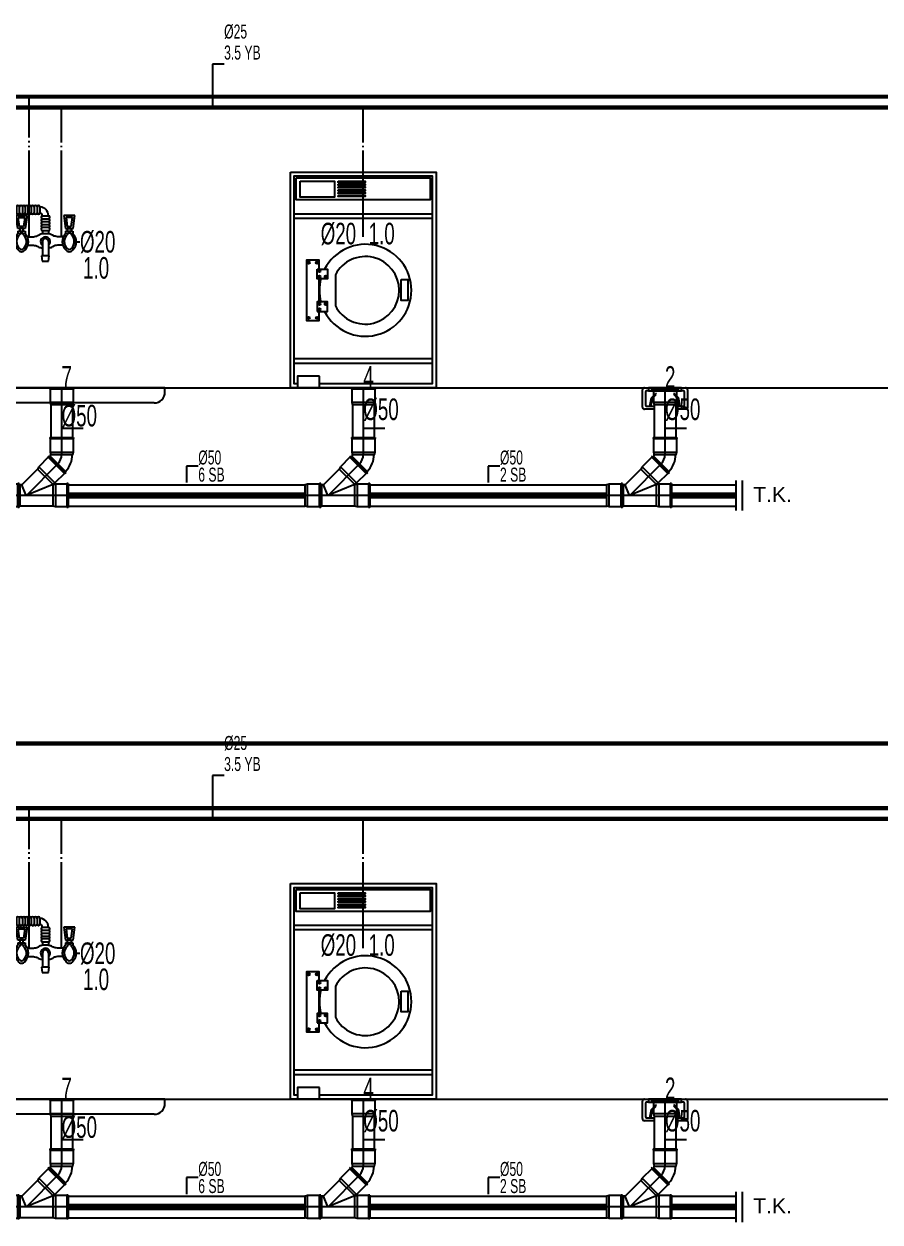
# Model space of a CAD drawing. Header units: centimetres. Extents: x -13133 to 30552, y -2 to 4552.
# Drawn here: x 18543 to 18940, y 613 to 1169 of the extents above; entities that cross this region are included whole.
import ezdxf
from ezdxf.enums import TextEntityAlignment as Align

# ---------------------------------------------------------------- set-up
doc = ezdxf.new("R2010")
doc.units = ezdxf.units.CM
for name, pattern in [('BASMA HATTI', [31, 25, -6]), ('PIS', [38, 30, -8]), ('SICAK', [4.6, 4, -0.15, 0.075, -0.15, 0.075, -0.15]), ('SOGUK', [4.375, 4, -0.15, 0.075, -0.15])]:
    doc.linetypes.add(name, pattern=pattern)
for name, color, linetype in [('MTY-PIS-SU-BORUSU', 6, 'PIS'), ('MTY-PISSU-CAP', 211, 'CONTINUOUS'), ('MTY-PVC', 43, 'CONTINUOUS'), ('MTY-SICAKSU-BORU', 1, 'BASMA HATTI'), ('MTY-SOGUKSU-BORU', 5, 'CONTINUOUS'), ('MTY-TEFRIS', 15, 'CONTINUOUS'), ('MTY-TEMIZSU-CAP', 101, 'CONTINUOUS'), ('MTY-YUK-BIRIMI', 7, 'CONTINUOUS'), ('ROTAS-PIS-SU-BORUSU', 6, 'PIS'), ('ROTAS-PISSU-CAP', 211, 'CONTINUOUS'), ('ROTAS-PVC', 43, 'CONTINUOUS'), ('ROTAS-SEMA', 8, 'CONTINUOUS'), ('ROTAS-SICAKSU-BORU', 1, 'BASMA HATTI'), ('ROTAS-SOGUKSU-BORU', 5, 'CONTINUOUS'), ('ROTAS-TEFRIS', 15, 'CONTINUOUS')]:
    doc.layers.add(name, color=color, linetype=linetype)
doc.styles.add('CAP', font='wturkce.SHX', dxfattribs={"width": 0.65})
doc.styles.add('MTY_CAP', font='wturkce.SHX', dxfattribs={"width": 0.65, "height": 20})
doc.styles.add('ROTAS', font='arial.ttf')
doc.linetypes.add('PİS SU', pattern='A,6,-0.4,[")",Standard,S=1,R=0,X=-0.1,Y=-0.375],-0.2', length=6.6)

# ---------------------------------------------------------------- blocks, each defined once
blk = doc.blocks.new('DUS TEKNESI1 KOLON')
at = {"layer": 'MTY-SICAKSU-BORU', "linetype": 'SICAK', "ltscale": 10}
blk.add_line((-15, 70), (-15, 135), dxfattribs=at)
at = {"layer": 'MTY-SOGUKSU-BORU', "linetype": 'SOGUK', "ltscale": 10}
blk.add_line((0, 70), (0, 130), dxfattribs=at)
at = {"layer": 'MTY-TEFRIS', "color": 2}
for p, q in [((-51.58, 94.87), (-53.27, 92.91)), ((-51.58, 94.87), (-49.95, 92.91)), ((-53.27, 92.91), (-61.88, 92.91)), ((-56.78, 91.53), (-56.78, 82.44)), ((-53.11, 91.53), (-53.11, 82.44)), ((-41.27, 92.91), (-49.95, 92.91)), ((-49.61, 91.53), (-49.61, 82.44)), ((-46.03, 91.53), (-46.03, 82.44))]:
    blk.add_line(p, q, dxfattribs=at)
at = {"layer": 'MTY-TEFRIS', "color": 4}
for p, q in [((-31.45, 83.41), (-20.92, 83.41)), ((-20.92, 83.87), (-20.92, 81.14)), ((-20.92, 83.41), (-20.92, 81.6)), ((-19.56, 81.14), (-19.56, 83.87)), ((-18.2, 83.87), (-18.2, 81.14)), ((-16.84, 83.87), (-16.84, 81.14)), ((-16.84, 83.87), (-16.84, 81.14)), ((-15.47, 81.14), (-15.47, 83.87)), ((-14.11, 83.87), (-14.11, 81.14)), ((-12.75, 83.87), (-12.75, 81.14)), ((-11.39, 83.87), (-11.39, 81.14)), ((-10.03, 83.87), (-10.03, 81.14)), ((-36.4, 78.22), (-35.78, 80.22)), ((-36.4, 78.22), (-27.55, 78.22)), ((-27.55, 78.22), (-27.99, 79.88)), ((-26.68, 81.6), (-20.92, 81.6)), ((-21.16, 79.85), (-16, 79.85)), ((-20.3, 73.82), (-21.16, 79.85)), ((-19.51, 74.73), (-20.11, 78.94)), ((-20.11, 78.94), (-17.05, 78.94)), ((-17.05, 78.94), (-17.65, 74.73)), ((-16, 79.85), (-16.86, 73.82)), ((-8.86, 79.78), (-8.86, 79.74)), ((-8.86, 79.74), (-6.14, 79.74)), ((-8.86, 78.38), (-6.14, 78.38)), ((-6.14, 79.78), (-6.14, 79.74)), ((6.16, 79.85), (1, 79.85)), ((1, 79.85), (1.86, 73.82)), ((2.05, 78.94), (2.65, 74.73)), ((5.11, 78.94), (2.05, 78.94)), ((4.51, 74.73), (5.11, 78.94)), ((5.3, 73.82), (6.16, 79.85)), ((-16.86, 73.82), (-20.3, 73.82)), ((-20.28, 72.58), (-20.28, 71.43)), ((-20.28, 72.58), (-16.88, 72.58)), ((-17.65, 74.73), (-19.51, 74.73)), ((-19.42, 73.82), (-19.42, 72.58)), ((-17.76, 72.58), (-17.76, 73.82)), ((-16.88, 72.58), (-16.88, 71.43)), ((-8.86, 77.02), (-6.14, 77.02)), ((-8.86, 75.66), (-6.14, 75.66)), ((-6.14, 74.3), (-8.86, 74.3)), ((-8.86, 72.93), (-8.86, 71.34)), ((-8.86, 72.93), (-6.14, 72.93)), ((-6.14, 72.93), (-6.14, 71.34)), ((1.86, 73.82), (5.3, 73.82)), ((1.88, 72.58), (1.88, 71.43)), ((1.88, 72.58), (5.28, 72.58)), ((2.65, 74.73), (4.51, 74.73)), ((2.76, 72.58), (2.76, 73.82)), ((4.42, 73.82), (4.42, 72.58)), ((5.28, 72.58), (5.28, 71.43)), ((-19.37, 71.67), (-19.37, 71.03)), ((-19.37, 71.67), (-17.78, 71.67)), ((-17.78, 71.67), (-17.78, 71.03)), ((-8.85, 67.86), (-8.85, 61.24)), ((-6.15, 67.86), (-6.15, 61.24)), ((2.78, 71.67), (2.78, 71.03)), ((4.37, 71.67), (2.78, 71.67)), ((4.37, 71.67), (4.37, 71.03)), ((-5.71, 61.24), (-9.32, 61.24)), ((-9.32, 61.24), (-8.96, 58.68)), ((-6.08, 58.68), (-5.71, 61.24)), ((-8.96, 58.68), (-6.08, 58.68)), ((47.97, 0), (-61.88, 0)), ((-61.88, -2.05), (-61.88, 0)), ((47.98, -2.03), (47.97, 0)), ((42.98, -7.04), (-56.88, -7.04))]:
    blk.add_line(p, q, dxfattribs=at)
at = {"layer": 'MTY-TEFRIS', "color": 2}
for points in [[(-41.27, 94.87), (-61.88, 94.87), (-61.88, 80.85), (-41.27, 80.85)], [(-42.93, 91.53), (-60.5, 91.53), (-60.5, 82.44), (-42.93, 82.44)]]:
    blk.add_lwpolyline(points, close=True, dxfattribs=at)
at = {"layer": 'MTY-TEFRIS', "color": 4}
blk.add_lwpolyline([(-28.55, 78.22), (-28.55, 77.65), (-35.4, 77.65), (-35.4, 78.22)], dxfattribs=at)
for points in [[(-15.94, 70.15, 0.052672), (-14.15, 69.96, 0.063671)], [(-14.15, 69.96, 0.063671), (-12, 70.23, 0.076686), (-10.34, 70.95, 0.001385), (-10.32, 70.96, 0.146881)], [(-4.68, 70.96, 0.029659), (-5.35, 71.18, 0.063671), (-7.5, 71.45, 0.063671), (-9.65, 71.18, 0.029659), (-10.32, 70.96, 0.001385)], [(-0.85, 69.96, -0.063671), (-3, 70.23, -0.076686), (-4.66, 70.95, -0.001385), (-4.68, 70.96, -0.146881)], [(-3.67, 70.45, 0.001385), (-3.69, 70.46, 0.076686)], [(0.94, 70.15, -0.052672), (-0.85, 69.96, -0.063671)], [(-15.62, 66.05, -0.043271), (-14.15, 66.18, -0.063671)], [(-14.15, 66.18, -0.063671), (-12, 65.91, -0.029659), (-11.33, 65.69, -0.001385)], [(-11.33, 65.69, 0.001385), (-11.31, 65.68, 0.076686), (-9.65, 64.96, 0.02385), (-8.85, 64.8, 0.063671)], [(-6.15, 64.8, 0.02385), (-5.35, 64.96, 0.076686), (-3.69, 65.68, 0.001385), (-3.67, 65.69, 0.146881)], [(-0.85, 66.18, 0.063671), (-3, 65.91, 0.029659), (-3.67, 65.69, 0.001385)], [(0.62, 66.05, 0.043271), (-0.85, 66.18, 0.063671)]]:
    blk.add_lwpolyline(points, format="xyb", dxfattribs=at)
for centre, radius, start, end in [((-31.45, 78.88), 4.54, 90, 162.7206), ((-20.24, 83.87), 0.68, 0, 180), ((-18.88, 83.87), 0.68, 0, 180), ((-17.52, 83.87), 0.68, 0, 180), ((-16.16, 83.87), 0.68, 0, 180), ((-14.79, 83.87), 0.68, 0, 180), ((-13.43, 83.87), 0.68, 0, 180), ((-12.07, 83.87), 0.68, 0, 180), ((-10.71, 83.87), 0.68, 0, 180), ((-10.22, 79.78), 4.08, 0, 87.3462), ((-26.68, 80.24), 1.36, 90, 195.0303), ((-20.24, 81.14), 0.68, 180, 0), ((-18.88, 81.14), 0.68, 180, 0), ((-17.52, 81.14), 0.68, 180, 0), ((-16.16, 81.14), 0.68, 180, 0), ((-14.79, 81.14), 0.68, 180, 0), ((-13.43, 81.14), 0.68, 180, 0), ((-12.07, 81.14), 0.68, 180, 0), ((-10.71, 81.14), 0.68, 180, 0), ((-10.22, 79.78), 1.36, 0, 82.021), ((-8.86, 79.06), 0.68, 90, 270), ((-8.86, 77.7), 0.68, 90, 270), ((-6.14, 79.06), 0.68, 270, 90), ((-6.14, 77.7), 0.68, 270, 90), ((-8.86, 76.34), 0.68, 90, 270), ((-8.86, 74.98), 0.68, 90, 270), ((-8.86, 73.62), 0.68, 90, 270), ((-6.14, 76.34), 0.68, 270, 90), ((-6.14, 74.98), 0.68, 270, 90), ((-6.14, 73.62), 0.68, 270, 90), ((-16.57, 67.73), 5.24, 135.0502, 225.8295), ((-16.57, 67.73), 4.33, 130.2754, 225.8295), ((-20.58, 67.73), 4.33, 314.1705, 49.7246), ((-20.58, 67.73), 5.24, 314.1705, 44.9498), ((-7.5, 67.73), 2.25, 311.5146, 228.4854), ((-7.5, 67.86), 1.35, 0, 180), ((5.58, 67.73), 5.24, 135.0502, 225.8295), ((5.58, 67.73), 4.33, 130.2754, 225.8295), ((1.57, 67.73), 4.33, 314.1705, 49.7246), ((1.57, 67.73), 5.24, 314.1705, 44.9498), ((-18.58, 64.97), 1.92, 211.207, 328.793), ((-18.58, 65.45), 1.3, 218.9607, 321.6991), ((3.58, 64.97), 1.92, 211.207, 328.793), ((3.58, 65.45), 1.3, 218.3009, 321.0393), ((-56.88, -2.04), 5, 180.1063, 270), ((42.98, -2.04), 5, 270, 0.1063)]:
    blk.add_arc(centre, radius, start, end, dxfattribs=at)
at = {"layer": 'MTY-TEMIZSU-CAP'}
for p, q in [((-21.81, 67.69), (-24.34, 67.69)), ((6.81, 67.69), (8.53, 67.69))]:
    blk.add_line(p, q, dxfattribs=at)
at = {"layer": 'MTY-PISSU-CAP', "lineweight": -3, "ltscale": 100, "style": 'CAP', "width": 0.65}
blk.add_attdef('PSCP', text='', height=10, dxfattribs=at).set_placement((0, -12.95), align=Align.MIDDLE_LEFT)
at = {"layer": 'MTY-TEMIZSU-CAP', "color": 101, "style": 'CAP', "width": 0.65}
blk.add_attdef('SCCP', text='', height=10, dxfattribs=at).set_placement((-24.34, 67.69), align=Align.MIDDLE_RIGHT)
blk.add_attdef('SOCP', text='', height=10, dxfattribs=at).set_placement((8.53, 67.69), align=Align.MIDDLE_LEFT)
at = {"layer": 'MTY-YUK-BIRIMI', "color": 101, "style": 'CAP', "width": 0.65}
blk.add_attdef('SC', text='', height=10, dxfattribs=at).set_placement((-27.65, 55.76), align=Align.MIDDLE_RIGHT)
blk.add_attdef('SO', text='', height=10, dxfattribs=at).set_placement((16, 50.59), align=Align.CENTER)
at = {"layer": 'MTY-YUK-BIRIMI', "color": 211, "lineweight": -3, "ltscale": 100, "style": 'CAP', "width": 0.65}
blk.add_attdef('PS', text='', height=10, dxfattribs=at).set_placement((-0.06, 5), align=Align.MIDDLE_LEFT)
blk = doc.blocks.new('PVC CATAL SAG')
at = {"layer": 'MTY-PIS-SU-BORUSU', "linetype": 'PİS SU', "ltscale": 5}
for p, q in [((0, 0), (0, -23.03)), ((0, -23.03), (0, -31.02)), ((-1.76, -35.26), (-16.12, -49.85)), ((3, -50), (-27, -50))]:
    blk.add_line(p, q, dxfattribs=at)
blk.add_arc((-6, -31.02), 6, 315, 0, dxfattribs=at)
at = {"layer": 'MTY-PISSU-CAP', "lineweight": -3, "ltscale": 100}
for p, q in [((0, -15.84), (0, -25.84)), ((10, -18.89), (0, -18.89))]:
    blk.add_line(p, q, dxfattribs=at)
at = {"layer": 'MTY-PVC', "color": 43}
for p, q in [((-5.5, 0), (-5.5, -0.6)), ((5.5, 0), (-5.5, 0)), ((-5.3, -0.6), (-5.5, -0.6)), ((5.3, -0.6), (-5.3, -0.6)), ((-5.3, -0.6), (-5.3, -6.85)), ((5.5, -0.6), (5.3, -0.6)), ((5.3, -0.6), (5.3, -6.85)), ((5.5, 0), (5.5, -0.6)), ((5.3, -6.85), (-5.3, -6.85)), ((-5.3, -6.85), (-5, -7.99)), ((5, -7.99), (-5, -7.99)), ((-5, -7.99), (-5, -22.87)), ((5.3, -6.85), (5, -7.99)), ((5, -7.99), (5, -22.87)), ((-5.5, -23.03), (-5.5, -23.63)), ((-5.5, -23.03), (-4.97, -23.03)), ((-5.5, -23.63), (-5.3, -23.63)), ((-5.3, -23.63), (5.3, -23.63)), ((-5.3, -23.63), (-5.3, -29.88)), ((-5, -23.03), (5.03, -23.03)), ((5.03, -23.03), (5.5, -23.03)), ((5.3, -23.63), (5.5, -23.63)), ((5.3, -23.63), (5.3, -29.88)), ((5.5, -23.03), (5.5, -23.63)), ((-6.17, -32.27), (-10.59, -36.69)), ((-5.88, -31.7), (-6.31, -32.13)), ((-5.88, -31.7), (-6.31, -32.13)), ((-6.31, -32.13), (-6.17, -32.27)), ((-6.31, -32.13), (-6.17, -32.27)), ((-6.17, -32.27), (1.33, -39.76)), ((-5.88, -31.7), (-5.58, -32.01)), ((-5.88, -31.7), (-5.58, -32.01)), ((-5.29, -31.73), (-5.58, -32.01)), ((-5.58, -32.01), (1.54, -39.13)), ((-5.3, -29.88), (5.3, -29.88)), ((-5.3, -29.88), (-5, -31.02)), ((-5.29, -31.73), (1.78, -38.8)), ((-5, -31.02), (5, -31.02)), ((5.3, -29.88), (5, -31.02)), ((-11.15, -37.73), (-18.46, -45)), ((-10.59, -36.69), (-11.15, -37.73)), ((-11.15, -37.73), (-4.14, -44.75)), ((-10.59, -36.69), (-3.09, -44.18)), ((1.78, -38.8), (1.5, -39.08)), ((-3.09, -44.18), (-4.14, -44.75)), ((1.33, -39.76), (-3.09, -44.18)), ((1.33, -39.76), (1.47, -39.9)), ((1.33, -39.76), (1.47, -39.9)), ((1.89, -39.48), (1.47, -39.9)), ((1.89, -39.48), (1.47, -39.9)), ((1.5, -39.08), (1.89, -39.48)), ((1.5, -39.08), (1.89, -39.48)), ((-25.86, -44.7), (-27, -45)), ((-27, -55), (-27, -45)), ((-25.86, -55.3), (-25.86, -44.7)), ((-20.33, -44.7), (-25.86, -44.7)), ((-19.73, -44.5), (-20.33, -44.5)), ((-20.33, -44.7), (-20.33, -44.5)), ((-20.33, -55.3), (-20.33, -44.7)), ((-19.73, -45), (-19.73, -44.5)), ((-19.73, -55), (-19.73, -45)), ((-19.33, -45), (-19.73, -45)), ((-18.46, -45), (-19.33, -45)), ((-19.33, -45), (-19.33, -55)), ((-19.33, -45), (-19.33, -55)), ((-19.33, -55), (-19.33, -45)), ((-19.33, -45), (-19.33, -55)), ((-16.5, -50), (-18.46, -45)), ((-4.43, -45), (-16.5, -50)), ((-4.14, -44.75), (-4.43, -45)), ((-4.02, -45), (-4.42, -45)), ((-2.88, -44.7), (-4.02, -45)), ((-4.02, -45), (-4.02, -55)), ((2.4, -44.7), (-2.88, -44.7)), ((-2.88, -44.7), (-2.88, -55.3)), ((3, -44.5), (2.4, -44.5)), ((2.4, -44.5), (2.4, -44.7)), ((2.4, -44.7), (2.4, -55.3)), ((3, -44.5), (3, -45)), ((3, -45), (3, -55)), ((-25.86, -55.3), (-27, -55)), ((-20.33, -55.3), (-25.86, -55.3)), ((-20.33, -55.5), (-20.33, -55.3)), ((-19.73, -55.5), (-20.33, -55.5)), ((-19.73, -55.5), (-19.73, -55)), ((-19.33, -55), (-19.73, -55)), ((-4.02, -55), (-19.33, -55)), ((-2.88, -55.3), (-4.02, -55)), ((2.4, -55.3), (-2.88, -55.3)), ((2.4, -55.3), (2.4, -55.5)), ((3, -55.5), (2.4, -55.5)), ((3, -55), (3, -55.5))]:
    blk.add_line(p, q, dxfattribs=at)
for radius in [1, 11]:
    blk.add_arc((-6, -31.02), radius, 315, 0, dxfattribs=at)
blk = doc.blocks.new('CAMASIR MAKINASI1 KOLON')
at = {"layer": 'MTY-SOGUKSU-BORU', "linetype": 'SOGUK', "ltscale": 10}
blk.add_line((0, 70), (0, 130), dxfattribs=at)
at = {"layer": 'MTY-TEFRIS', "color": 4}
for p, q in [((-32, 80.72), (32.03, 80.72)), ((-32, 78.63), (32.03, 78.63)), ((-32, 13.53), (32.03, 13.53)), ((-32, 11.44), (32.03, 11.44))]:
    blk.add_line(p, q, dxfattribs=at)
at = {"layer": 'MTY-TEFRIS', "color": 2}
blk.add_line((-12.92, 52.39), (-12.92, 37.98), dxfattribs=at)
at = {"layer": 'MTY-TEFRIS', "color": 4}
for points in [[(-33.8, 100), (33.82, 100), (33.82, 0), (-33.8, 0)], [(-20.25, 5.42), (-30.46, 5.42), (-30.46, 0), (-20.25, 0)]]:
    blk.add_lwpolyline(points, close=True, dxfattribs=at)
blk.add_lwpolyline([(-30.46, 1.8), (-32, 1.8), (-32, 98.2), (32.03, 98.2), (32.03, 1.8), (-20.25, 1.8)], dxfattribs=at)
at = {"layer": 'MTY-TEFRIS', "color": 2}
for points in [[(-31.18, 97.28), (30.98, 97.28), (30.98, 87.1), (-31.18, 87.1)], [(-29.3, 95.74), (-13.37, 95.74), (-13.37, 88.32), (-29.3, 88.32)], [(-11.6, 95.74), (0.94, 95.74), (0.94, 95.26), (-11.6, 95.26)], [(-11.6, 94.44), (0.94, 94.44), (0.94, 93.96), (-11.6, 93.96)], [(-11.6, 93.13), (0.94, 93.13), (0.94, 92.66), (-11.6, 92.66)], [(-11.6, 91.83), (0.94, 91.83), (0.94, 91.35), (-11.6, 91.35)], [(-11.6, 90.52), (0.94, 90.52), (0.94, 90.05), (-11.6, 90.05)], [(-11.6, 89.22), (0.94, 89.22), (0.94, 88.74), (-11.6, 88.74)], [(-21.39, 54.99), (-16.54, 54.99), (-16.54, 50.56), (-21.39, 50.56)], [(17.6, 50.13), (20.64, 50.13), (20.64, 40.43), (17.6, 40.43)], [(-21.39, 35.37), (-16.54, 35.37), (-16.54, 39.8), (-21.39, 39.8)]]:
    blk.add_lwpolyline(points, close=True, dxfattribs=at)
for points in [[(-20.43, 54.99), (-20.43, 59.12), (-26.42, 59.12), (-26.42, 31.22), (-20.43, 31.22), (-20.43, 35.37)], [(-20.43, 39.8), (-20.43, 50.56)]]:
    blk.add_lwpolyline(points, dxfattribs=at)
for centre in [(-25.37, 57.94), (-21.45, 57.94), (-20.37, 54.06), (-20.37, 51.48), (-17.4, 51.48), (-20.37, 38.88), (-17.4, 38.88), (-20.37, 36.3), (-25.37, 32.42), (-21.45, 32.42)]:
    blk.add_circle(centre, 0.522, dxfattribs=at)
for radius, start, end in [(21.33, 207.3772, 152.6228), (15.67, 207.3772, 152.6228), (21.33, 165.3815, 194.6185)]:
    blk.add_arc((0.99, 45.18), radius, start, end, dxfattribs=at)
at = {"layer": 'MTY-PISSU-CAP', "lineweight": -3, "ltscale": 100, "style": 'CAP', "width": 0.65}
blk.add_attdef('PSCP', text='', height=10, dxfattribs=at).set_placement((0.01, -10), align=Align.MIDDLE_LEFT)
at = {"layer": 'MTY-TEMIZSU-CAP', "color": 101, "style": 'CAP', "width": 0.65}
blk.add_attdef('SOCP', text='', height=10, dxfattribs=at).set_placement((-3.34, 71.49), align=Align.MIDDLE_RIGHT)
at = {"layer": 'MTY-YUK-BIRIMI', "color": 101, "style": 'CAP', "width": 0.65}
blk.add_attdef('SO', text='', height=10, dxfattribs=at).set_placement((2.5, 71.49), align=Align.MIDDLE_LEFT)
at = {"layer": 'MTY-YUK-BIRIMI', "color": 211, "lineweight": -3, "ltscale": 100, "style": 'CAP', "width": 0.65}
blk.add_attdef('PS', text='', height=10, dxfattribs=at).set_placement((0.01, 5), align=Align.MIDDLE_LEFT)
blk = doc.blocks.new('YER SUZGECI DN501 KOLON')
at = {"layer": 'MTY-TEFRIS', "color": 2}
for p, q in [((-9.5, 0), (-7.7, 0)), ((-7.7, 0), (-7.7, -1.4)), ((7.7, 0), (-7.7, 0)), ((-7.7, 0), (-7.7, -1.4)), ((-4.9, 0), (-6.3, 0)), ((-6.3, 0), (-6.3, -1.4)), ((-4.9, -1.12), (-6.02, 0)), ((-4.9, -0.37), (-5.27, 0)), ((-4.9, -0.13), (-5.03, 0)), ((-4.9, -1.4), (-4.9, 0)), ((-2.1, 0), (-3.5, 0)), ((-3.5, 0), (-3.5, -1.4)), ((-2.1, -1.12), (-3.22, 0)), ((-2.1, -0.37), (-2.47, 0)), ((-2.1, -0.13), (-2.23, 0)), ((-2.1, -1.4), (-2.1, 0)), ((0.7, 0), (-0.7, 0)), ((-0.7, 0), (-0.7, -1.4)), ((0.7, -1.36), (-0.66, 0)), ((0.7, -1.12), (-0.42, 0)), ((0.7, -0.62), (0.08, 0)), ((0.7, -0.37), (0.33, 0)), ((0.7, -0.13), (0.57, 0)), ((0.7, -1.4), (0.7, 0)), ((3.5, 0), (2.1, 0)), ((2.1, 0), (2.1, -1.4)), ((3.5, -1.36), (2.14, 0)), ((3.5, -1.12), (2.38, 0)), ((3.5, -0.62), (2.88, 0)), ((3.5, -0.37), (3.13, 0)), ((3.5, -0.13), (3.37, 0)), ((3.5, -1.4), (3.5, 0)), ((6.3, 0), (4.9, 0)), ((4.9, 0), (4.9, -1.4)), ((6.3, -1.36), (4.94, 0)), ((6.3, -1.12), (5.18, 0)), ((6.3, -0.62), (5.68, 0)), ((6.3, -0.37), (5.93, 0)), ((6.3, -0.13), (6.17, 0)), ((6.3, -1.4), (6.3, 0)), ((7.7, -1.4), (7.7, 0)), ((7.7, 0), (9.5, 0)), ((7.7, -1.4), (7.7, 0)), ((-10.5, -9), (-10.5, -1)), ((-9.1, -1.9), (-9.1, -8.1)), ((-7.7, -1.4), (-8.6, -1.4)), ((-7.7, -1.4), (7.7, -1.4)), ((-7.08, -8.6), (-6.3, -4.75)), ((-6.57, -8.6), (-5.84, -5)), ((-6.04, -5.96), (-6.46, -5.54)), ((-6.01, -5.81), (-6.43, -5.39)), ((-5.98, -5.67), (-6.4, -5.24)), ((-5.95, -5.52), (-6.37, -5.09)), ((-5.92, -5.37), (-6.34, -4.95)), ((-5.89, -5.22), (-6.31, -4.8)), ((-5.11, -1.4), (-6.3, -0.21)), ((-5.36, -1.4), (-6.3, -0.46)), ((-5.61, -1.4), (-6.3, -0.71)), ((-5.85, -1.4), (-6.3, -0.95)), ((-6.1, -1.4), (-6.3, -1.2)), ((-6.3, -1.4), (-4.9, -1.4)), ((-6.3, -4.75), (-4.25, -2.7)), ((-4.9, -1.36), (-6.26, 0)), ((-5.86, -5.08), (-6.24, -4.69)), ((-5.8, -4.96), (-6.16, -4.6)), ((-5.71, -4.87), (-6.07, -4.52)), ((-5.62, -4.78), (-5.98, -4.43)), ((-5.54, -4.69), (-5.89, -4.34)), ((-5.84, -5), (-4.04, -3.2)), ((-5.45, -4.6), (-5.8, -4.25)), ((-4.9, -0.87), (-5.77, 0)), ((-5.36, -4.52), (-5.71, -4.16)), ((-5.27, -4.43), (-5.62, -4.07)), ((-5.18, -4.34), (-5.54, -3.99)), ((-4.9, -0.62), (-5.52, 0)), ((-5.09, -4.25), (-5.45, -3.9)), ((-5.01, -4.16), (-5.36, -3.81)), ((-4.92, -4.07), (-5.27, -3.72)), ((-4.83, -3.99), (-5.18, -3.63)), ((-4.74, -3.9), (-5.09, -3.54)), ((-4.65, -3.81), (-5.01, -3.46)), ((-4.56, -3.72), (-4.92, -3.37)), ((-4.48, -3.63), (-4.83, -3.28)), ((-4.39, -3.54), (-4.74, -3.19)), ((-4.3, -3.46), (-4.65, -3.1)), ((-4.21, -3.37), (-4.56, -3.01)), ((-4.12, -3.28), (-4.48, -2.93)), ((-4.04, -3.18), (-4.39, -2.84)), ((-4.04, -3), (-4.3, -2.75)), ((-4.04, -2.7), (-4.25, -2.7)), ((-4.04, -2.83), (-4.17, -2.7)), ((-2.31, -1.4), (-3.5, -0.21)), ((-2.56, -1.4), (-3.5, -0.46)), ((-2.81, -1.4), (-3.5, -0.71)), ((-3.05, -1.4), (-3.5, -0.95)), ((-3.3, -1.4), (-3.5, -1.2)), ((-3.5, -1.4), (-2.1, -1.4)), ((-2.1, -1.36), (-3.46, 0)), ((-2.1, -0.87), (-2.97, 0)), ((-2.1, -0.62), (-2.72, 0)), ((0.49, -1.4), (-0.7, -0.21)), ((0.24, -1.4), (-0.7, -0.46)), ((-0.01, -1.4), (-0.7, -0.71)), ((-0.25, -1.4), (-0.7, -0.95)), ((-0.5, -1.4), (-0.7, -1.2)), ((-0.7, -1.4), (0.7, -1.4)), ((0.7, -0.87), (-0.17, 0)), ((3.29, -1.4), (2.1, -0.21)), ((3.04, -1.4), (2.1, -0.46)), ((2.79, -1.4), (2.1, -0.71)), ((2.55, -1.4), (2.1, -0.95)), ((2.3, -1.4), (2.1, -1.2)), ((2.1, -1.4), (3.5, -1.4)), ((3.5, -0.87), (2.63, 0)), ((4.25, -2.7), (4.05, -2.7)), ((4.05, -3.2), (4.05, -3.2)), ((5.85, -5), (4.05, -3.2)), ((6.33, -4.9), (4.14, -2.7)), ((6.31, -4.75), (4.25, -2.7)), ((6.09, -1.4), (4.9, -0.21)), ((5.84, -1.4), (4.9, -0.46)), ((5.59, -1.4), (4.9, -0.71)), ((5.35, -1.4), (4.9, -0.95)), ((5.1, -1.4), (4.9, -1.2)), ((4.9, -1.4), (6.3, -1.4)), ((6.38, -5.12), (5.3, -4.04)), ((6.42, -5.34), (5.3, -4.21)), ((6.47, -5.56), (5.3, -4.39)), ((6.3, -0.87), (5.43, 0)), ((6.57, -8.6), (5.85, -5)), ((6.51, -5.78), (5.87, -5.14)), ((6.56, -6), (5.92, -5.37)), ((7.08, -8.6), (6.31, -4.75)), ((8.6, -1.4), (7.7, -1.4)), ((9.1, -8.1), (9.1, -1.9)), ((10.5, -1), (10.5, -9.5)), ((-5.3, -10), (-9.5, -10)), ((-8.6, -8.6), (-5.3, -8.6)), ((-6.93, -8.6), (-7.06, -8.48)), ((-7.03, -8.35), (-6.52, -8.35)), ((-6.76, -8.6), (-7.01, -8.35)), ((-6.58, -8.6), (-6.83, -8.35)), ((-6.54, -8.46), (-6.65, -8.35)), ((-6.59, -6.29), (-6.61, -6.27)), ((-6.61, -6.29), (-6.1, -6.29)), ((-6.41, -6.29), (-6.58, -6.12)), ((-6.24, -6.29), (-6.55, -5.98)), ((-6.1, -6.25), (-6.52, -5.83)), ((-6.07, -6.11), (-6.49, -5.68)), ((5.3, -8.6), (8.6, -8.6)), ((10, -10), (5.3, -10)), ((6.6, -6.23), (5.96, -5.59)), ((6.49, -6.29), (6.01, -5.81)), ((6.31, -6.29), (6.05, -6.03)), ((6.14, -6.29), (6.1, -6.25)), ((6.62, -6.29), (6.11, -6.29)), ((7.03, -8.35), (6.52, -8.35)), ((6.68, -8.6), (6.55, -8.47)), ((6.86, -8.6), (6.61, -8.35)), ((7.03, -8.6), (6.78, -8.35)), ((7.05, -8.44), (6.96, -8.35))]:
    blk.add_line(p, q, dxfattribs=at)
for centre, radius, start, end in [((-9.5, -1), 1, 90, 180), ((-8.6, -1.9), 0.5, 90, 180), ((8.6, -1.9), 0.5, 0, 90), ((9.5, -1), 1, 0, 90), ((-9.5, -9), 1, 180, 270), ((-8.6, -8.1), 0.5, 180, 270), ((8.6, -8.1), 0.5, 270, 0), ((10, -9.5), 0.5, 270, 0)]:
    blk.add_arc(centre, radius, start, end, dxfattribs=at)
at = {"layer": 'MTY-PISSU-CAP', "lineweight": -3, "ltscale": 100, "style": 'CAP', "width": 0.65}
blk.add_attdef('PSCP', text='', height=10, dxfattribs=at).set_placement((0, -10), align=Align.MIDDLE_LEFT)
at = {"layer": 'MTY-YUK-BIRIMI', "color": 211, "lineweight": -3, "ltscale": 100, "style": 'CAP', "width": 0.65}
blk.add_attdef('PS', text='', height=10, dxfattribs=at).set_placement((0, 5), align=Align.MIDDLE_LEFT)
blk = doc.blocks.new('MTY-PIS SU CAP SB')
at = {"layer": 'MTY-PISSU-CAP'}
for p, q in [((0.833, 1.167), (0, 1.167)), ((0, 1.167), (0, 0))]:
    blk.add_line(p, q, dxfattribs=at)
at = {"layer": 'MTY-PISSU-CAP', "style": 'MTY_CAP', "width": 0.65}
blk.add_attdef('PSCP_001', (0.833, 1.29), '', height=1, dxfattribs=at)
at = {"layer": 'MTY-YUK-BIRIMI', "color": 211, "style": 'MTY_CAP', "width": 0.65}
blk.add_attdef('PS_001', (0.833, 0.066), '', height=1, dxfattribs=at)
blk = doc.blocks.new('MTY-TEMIZ SU CAP MB')
at = {"layer": 'MTY-TEMIZSU-CAP'}
for p, q in [((0.833, 3.096), (0, 3.096)), ((0, 3.096), (0, 0))]:
    blk.add_line(p, q, dxfattribs=at)
at = {"layer": 'MTY-TEMIZSU-CAP', "style": 'MTY_CAP', "width": 0.65}
for tag, p in [('SOCP_001', (0.833, 4.917)), ('SCCP_001', (0.833, 1.917))]:
    blk.add_attdef(tag, p, '', height=1, dxfattribs=at)
at = {"layer": 'MTY-YUK-BIRIMI', "color": 101, "style": 'MTY_CAP', "width": 0.65}
for tag, p in [('SO_001', (0.833, 3.417)), ('SC_001', (0.833, 0.417))]:
    blk.add_attdef(tag, p, '', height=1, dxfattribs=at)

msp = doc.modelspace()

# ---------------------------------------------------------------- linework, layer by layer
at = {"layer": 'ROTAS-PIS-SU-BORUSU', "const_width": 3}
for points in [[(18563, 950), (18673, 950)], [(18703, 950), (18813, 950)], [(18843, 950), (18873, 950)], [(18563, 620), (18673, 620)], [(18703, 620), (18813, 620)], [(18843, 620), (18873, 620)]]:
    msp.add_lwpolyline(points, dxfattribs=at)
at = {"layer": 'ROTAS-PVC'}
for p, q in [((18873, 943), (18873, 957)), ((18876, 943), (18876, 957)), ((18563, 955), (18673, 955)), ((18703, 955), (18813, 955)), ((18843, 955), (18873, 955)), ((18563, 945), (18673, 945)), ((18703, 945), (18813, 945)), ((18843, 945), (18873, 945)), ((18563, 625), (18673, 625)), ((18703, 625), (18813, 625)), ((18843, 625), (18873, 625)), ((18873, 613), (18873, 627)), ((18876, 613), (18876, 627)), ((18563, 615), (18673, 615)), ((18703, 615), (18813, 615)), ((18843, 615), (18873, 615))]:
    msp.add_line(p, q, dxfattribs=at)
at = {"layer": 'ROTAS-SEMA'}
for points in [[(15140, 1000), (22960, 1000)], [(15140, 670), (22960, 670)]]:
    msp.add_lwpolyline(points, dxfattribs=at)
at = {"layer": 'ROTAS-SICAKSU-BORU', "const_width": 2}
for points in [[(20175, 1135), (18405, 1135)], [(20175, 805), (18405, 805)]]:
    msp.add_lwpolyline(points, dxfattribs=at)
at = {"layer": 'ROTAS-SOGUKSU-BORU', "const_width": 2}
for points in [[(18120, 1130), (20190, 1130)], [(15640.05, 835), (20608, 835), (20608, 800), (20640, 800)], [(18120, 800), (20190, 800)]]:
    msp.add_lwpolyline(points, dxfattribs=at)

# ---------------------------------------------------------------- block references
at = {"layer": 'ROTAS-TEFRIS'}
ref = msp.add_blockref('MTY-TEMIZ SU CAP MB', (18630, 1130), dxfattribs=dict(at, xscale=6.5, yscale=6.5))
ref.add_attrib('SO_001', '3.5 YB', (18635.42, 1152.21), dxfattribs={"color": 101, "height": 6.5, "style": 'MTY_CAP', "width": 0.65})
ref.add_attrib('SOCP_001', 'Ø25', (18635.42, 1161.96), dxfattribs={"height": 6.5, "style": 'MTY_CAP', "width": 0.65})
ref = msp.add_blockref('DUS TEKNESI1 KOLON', (18560, 1000), dxfattribs=at)
ref.add_attrib('SO', '1.0', dxfattribs={"color": 101, "height": 10, "style": 'CAP', "width": 0.65}).set_placement((18576, 1050.59), align=Align.CENTER)
ref.add_attrib('SOCP', 'Ø20', dxfattribs={"color": 101, "height": 10, "style": 'CAP', "width": 0.65}).set_placement((18568.53, 1067.69), align=Align.MIDDLE_LEFT)
ref.add_attrib('SC', '1.0', dxfattribs={"color": 101, "height": 10, "style": 'CAP', "width": 0.65}).set_placement((18532.35, 1055.76), align=Align.MIDDLE_RIGHT)
ref.add_attrib('SCCP', 'Ø20', dxfattribs={"color": 101, "height": 10, "style": 'CAP', "width": 0.65}).set_placement((18535.66, 1067.69), align=Align.MIDDLE_RIGHT)
ref.add_attrib('PSCP', 'Ø50', dxfattribs={"lineweight": -3, "ltscale": 100, "height": 10, "style": 'CAP', "width": 0.65}).set_placement((18560, 987.05), align=Align.MIDDLE_LEFT)
ref.add_attrib('PS', '7', dxfattribs={"color": 211, "lineweight": -3, "ltscale": 100, "height": 10, "style": 'CAP', "width": 0.65}).set_placement((18559.94, 1005), align=Align.MIDDLE_LEFT)
ref = msp.add_blockref('CAMASIR MAKINASI1 KOLON', (18700, 1000), dxfattribs=at)
ref.add_attrib('SO', '1.0', dxfattribs={"color": 101, "height": 10, "style": 'CAP', "width": 0.65}).set_placement((18702.5, 1071.49), align=Align.MIDDLE_LEFT)
ref.add_attrib('SOCP', 'Ø20', dxfattribs={"color": 101, "height": 10, "style": 'CAP', "width": 0.65}).set_placement((18696.66, 1071.49), align=Align.MIDDLE_RIGHT)
ref.add_attrib('PSCP', 'Ø50', dxfattribs={"lineweight": -3, "ltscale": 100, "height": 10, "style": 'CAP', "width": 0.65}).set_placement((18700.01, 990), align=Align.MIDDLE_LEFT)
ref.add_attrib('PS', '4', dxfattribs={"color": 211, "lineweight": -3, "ltscale": 100, "height": 10, "style": 'CAP', "width": 0.65}).set_placement((18700.01, 1005), align=Align.MIDDLE_LEFT)
ref = msp.add_blockref('YER SUZGECI DN501 KOLON', (18840, 1000), dxfattribs=at)
ref.add_attrib('PSCP', 'Ø50', dxfattribs={"lineweight": -3, "ltscale": 100, "height": 10, "style": 'CAP', "width": 0.65}).set_placement((18840, 990), align=Align.MIDDLE_LEFT)
ref.add_attrib('PS', '2', dxfattribs={"color": 211, "lineweight": -3, "ltscale": 100, "height": 10, "style": 'CAP', "width": 0.65}).set_placement((18840, 1005), align=Align.MIDDLE_LEFT)
for p in [(18560, 1000), (18700, 1000), (18840, 1000), (18560, 670), (18700, 670), (18840, 670)]:
    msp.add_blockref('PVC CATAL SAG', p, dxfattribs=at)
ref = msp.add_blockref('MTY-PIS SU CAP SB', (18618, 956), dxfattribs=dict(at, xscale=6.5, yscale=6.5))
ref.add_attrib('PSCP_001', 'Ø50', (18623.42, 964.38), dxfattribs={"height": 6.5, "style": 'MTY_CAP', "width": 0.65})
ref.add_attrib('PS_001', '6 SB', (18623.42, 956.43), dxfattribs={"color": 211, "height": 6.5, "style": 'MTY_CAP', "width": 0.65})
ref = msp.add_blockref('MTY-PIS SU CAP SB', (18758, 956), dxfattribs=dict(at, xscale=6.5, yscale=6.5))
ref.add_attrib('PSCP_001', 'Ø50', (18763.42, 964.38), dxfattribs={"height": 6.5, "style": 'MTY_CAP', "width": 0.65})
ref.add_attrib('PS_001', '2 SB', (18763.42, 956.43), dxfattribs={"color": 211, "height": 6.5, "style": 'MTY_CAP', "width": 0.65})
ref = msp.add_blockref('MTY-TEMIZ SU CAP MB', (18630, 800), dxfattribs=dict(at, xscale=6.5, yscale=6.5))
ref.add_attrib('SO_001', '3.5 YB', (18635.42, 822.21), dxfattribs={"color": 101, "height": 6.5, "style": 'MTY_CAP', "width": 0.65})
ref.add_attrib('SOCP_001', 'Ø25', (18635.42, 831.96), dxfattribs={"height": 6.5, "style": 'MTY_CAP', "width": 0.65})
ref = msp.add_blockref('DUS TEKNESI1 KOLON', (18560, 670), dxfattribs=at)
ref.add_attrib('SO', '1.0', dxfattribs={"color": 101, "height": 10, "style": 'CAP', "width": 0.65}).set_placement((18576, 720.59), align=Align.CENTER)
ref.add_attrib('SOCP', 'Ø20', dxfattribs={"color": 101, "height": 10, "style": 'CAP', "width": 0.65}).set_placement((18568.53, 737.69), align=Align.MIDDLE_LEFT)
ref.add_attrib('SC', '1.0', dxfattribs={"color": 101, "height": 10, "style": 'CAP', "width": 0.65}).set_placement((18532.35, 725.76), align=Align.MIDDLE_RIGHT)
ref.add_attrib('SCCP', 'Ø20', dxfattribs={"color": 101, "height": 10, "style": 'CAP', "width": 0.65}).set_placement((18535.66, 737.69), align=Align.MIDDLE_RIGHT)
ref.add_attrib('PSCP', 'Ø50', dxfattribs={"lineweight": -3, "ltscale": 100, "height": 10, "style": 'CAP', "width": 0.65}).set_placement((18560, 657.05), align=Align.MIDDLE_LEFT)
ref.add_attrib('PS', '7', dxfattribs={"color": 211, "lineweight": -3, "ltscale": 100, "height": 10, "style": 'CAP', "width": 0.65}).set_placement((18559.94, 675), align=Align.MIDDLE_LEFT)
ref = msp.add_blockref('CAMASIR MAKINASI1 KOLON', (18700, 670), dxfattribs=at)
ref.add_attrib('SO', '1.0', dxfattribs={"color": 101, "height": 10, "style": 'CAP', "width": 0.65}).set_placement((18702.5, 741.49), align=Align.MIDDLE_LEFT)
ref.add_attrib('SOCP', 'Ø20', dxfattribs={"color": 101, "height": 10, "style": 'CAP', "width": 0.65}).set_placement((18696.66, 741.49), align=Align.MIDDLE_RIGHT)
ref.add_attrib('PSCP', 'Ø50', dxfattribs={"lineweight": -3, "ltscale": 100, "height": 10, "style": 'CAP', "width": 0.65}).set_placement((18700.01, 660), align=Align.MIDDLE_LEFT)
ref.add_attrib('PS', '4', dxfattribs={"color": 211, "lineweight": -3, "ltscale": 100, "height": 10, "style": 'CAP', "width": 0.65}).set_placement((18700.01, 675), align=Align.MIDDLE_LEFT)
ref = msp.add_blockref('YER SUZGECI DN501 KOLON', (18840, 670), dxfattribs=at)
ref.add_attrib('PSCP', 'Ø50', dxfattribs={"lineweight": -3, "ltscale": 100, "height": 10, "style": 'CAP', "width": 0.65}).set_placement((18840, 660), align=Align.MIDDLE_LEFT)
ref.add_attrib('PS', '2', dxfattribs={"color": 211, "lineweight": -3, "ltscale": 100, "height": 10, "style": 'CAP', "width": 0.65}).set_placement((18840, 675), align=Align.MIDDLE_LEFT)
ref = msp.add_blockref('MTY-PIS SU CAP SB', (18618, 626), dxfattribs=dict(at, xscale=6.5, yscale=6.5))
ref.add_attrib('PSCP_001', 'Ø50', (18623.42, 634.38), dxfattribs={"height": 6.5, "style": 'MTY_CAP', "width": 0.65})
ref.add_attrib('PS_001', '6 SB', (18623.42, 626.43), dxfattribs={"color": 211, "height": 6.5, "style": 'MTY_CAP', "width": 0.65})
ref = msp.add_blockref('MTY-PIS SU CAP SB', (18758, 626), dxfattribs=dict(at, xscale=6.5, yscale=6.5))
ref.add_attrib('PSCP_001', 'Ø50', (18763.42, 634.38), dxfattribs={"height": 6.5, "style": 'MTY_CAP', "width": 0.65})
ref.add_attrib('PS_001', '2 SB', (18763.42, 626.43), dxfattribs={"color": 211, "height": 6.5, "style": 'MTY_CAP', "width": 0.65})

# ---------------------------------------------------------------- texts
at = {"layer": 'ROTAS-PISSU-CAP', "style": 'ROTAS'}
for p in [(18881, 947), (18881, 617)]:
    msp.add_text('T.K.', height=7, dxfattribs=at).set_placement(p)

doc.saveas('drawing.dxf')
